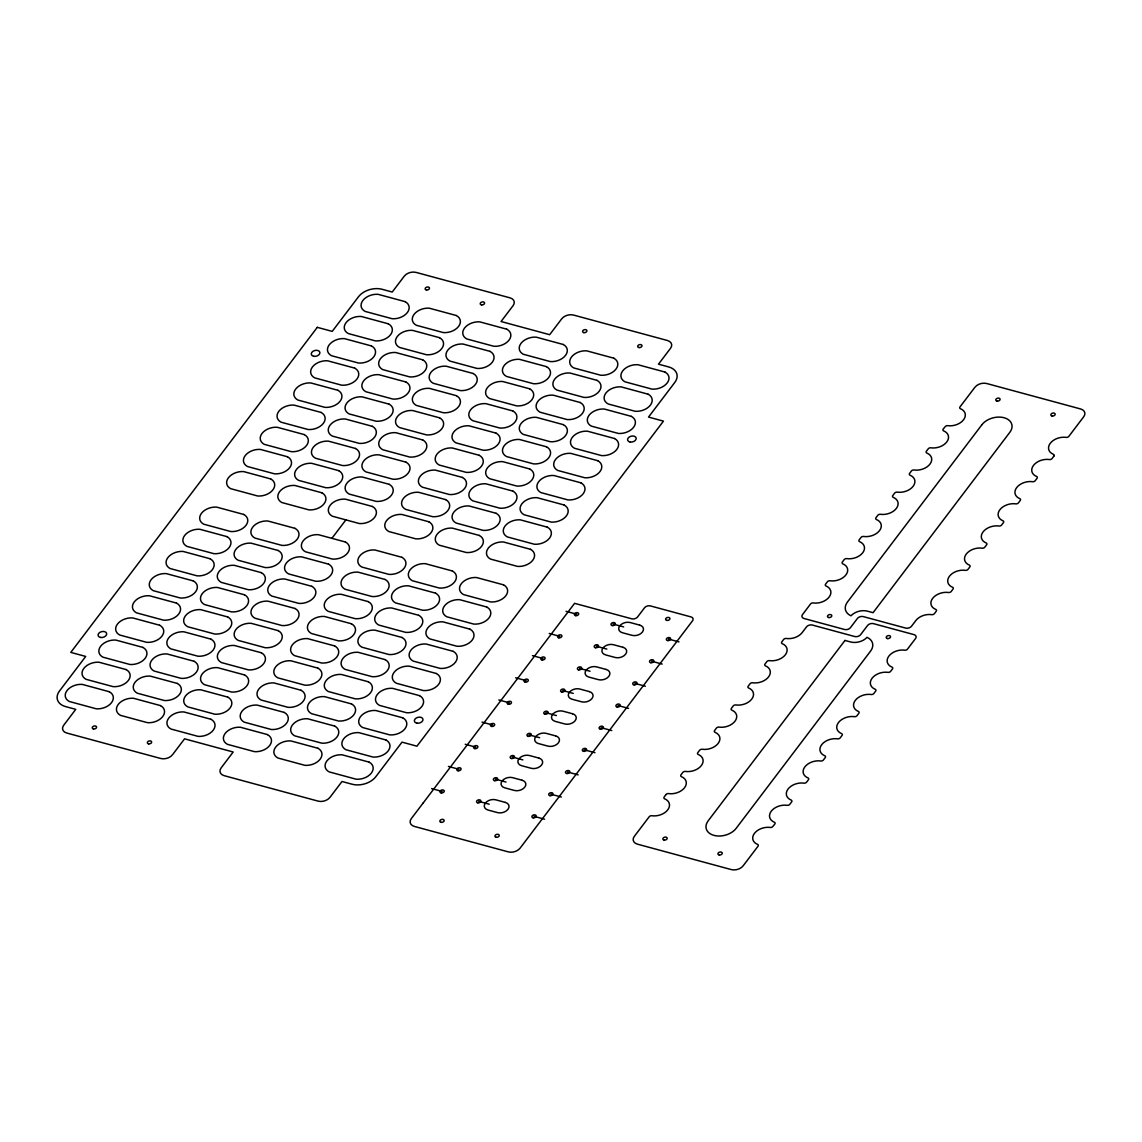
<?xml version="1.0" encoding="UTF-8"?>
<svg xmlns="http://www.w3.org/2000/svg" width="1142" height="1142" viewBox="0 0 1142 1142"><rect width="100%" height="100%" fill="white"/><g stroke="black" fill="none" stroke-linecap="round" stroke-linejoin="round"><path stroke-width="1.5" d="M331.894 538.339L345.883 519.895M566.061 611.313L576.553 614.153M613.154 624.074L623.66 626.915M668.484 639.063L678.99 641.904M549.245 633.467L559.751 636.322M596.352 646.229L606.845 649.084M651.682 661.232L662.174 664.073M532.443 655.636L542.935 658.477M579.551 668.398L590.043 671.239M634.881 683.387L645.373 686.228M515.642 677.791L526.134 680.632M562.749 690.553L573.241 693.394M618.079 705.542L628.571 708.383M498.84 699.946L509.332 702.801M545.933 712.708L556.44 715.563M601.263 727.711L611.769 730.552M482.024 722.115L492.53 724.956M529.131 734.877L539.624 737.718M584.461 749.866L594.968 752.706M465.222 744.27L475.714 747.111M512.33 757.032L522.822 759.873M567.66 772.021L578.152 774.861M448.421 766.425L458.913 769.265M495.528 779.187L506.02 782.042M550.858 794.19L561.35 797.03M431.619 788.594L442.111 791.435M478.712 801.356L489.219 804.196M534.042 816.344L544.548 819.185M665.929 794.618L664.187 796.988A2.198 1.47 -14.2 0 0 664.701 798.843A13.033 8.736 -14.2 0 1 667.756 809.849A13.033 8.736 -14.2 0 1 651.882 815.745A2.198 1.47 -14.2 0 0 649.256 816.687L634.324 836.372A8.793 5.896 -14.2 0 0 637.407 844.152L731.294 869.59A8.793 5.896 -14.2 0 0 743.128 865.85L758.017 846.222A2.198 1.47 -14.2 0 0 757.503 844.366A13.033 8.736 -14.2 0 1 754.419 833.403A13.033 8.736 -14.2 0 1 770.208 827.45A2.198 1.47 -14.2 0 0 772.863 826.451L774.818 824.067A2.198 1.47 -14.2 0 0 774.305 822.211A13.033 8.736 -14.2 0 1 771.264 811.191A13.033 8.736 -14.2 0 1 787.123 805.31A2.198 1.47 -14.2 0 0 789.807 804.311L791.62 801.912A2.213 1.485 -14.2 0 0 791.163 800.071A13.033 8.736 -14.2 0 1 788.051 789.051A13.033 8.736 -14.2 0 1 803.939 783.141A2.198 1.47 -14.2 0 0 806.609 782.156L808.436 779.743A2.198 1.47 -14.2 0 0 807.908 777.888A13.033 8.736 -14.2 0 1 804.867 766.867A13.033 8.736 -14.2 0 1 820.741 760.986A2.198 1.47 -14.2 0 0 823.411 759.987L825.238 757.589A2.198 1.47 -14.2 0 0 824.724 755.733A13.033 8.736 -14.2 0 1 821.669 744.712A13.033 8.736 -14.2 0 1 837.543 738.831A2.198 1.47 -14.2 0 0 840.226 737.832L842.039 735.434A2.198 1.47 -14.2 0 0 841.526 733.578A13.033 8.736 -14.2 0 1 838.485 722.558A13.033 8.736 -14.2 0 1 854.344 716.662A2.198 1.47 -14.2 0 0 857.028 715.677L858.841 713.265A2.198 1.47 -14.2 0 0 858.327 711.409A13.033 8.736 -14.2 0 1 855.287 700.389A13.033 8.736 -14.2 0 1 871.175 694.507A2.198 1.47 -14.2 0 0 873.858 693.508L875.657 691.11A2.198 1.47 -14.2 0 0 875.143 689.254A13.033 8.736 -14.2 0 1 872.088 678.234A13.033 8.736 -14.2 0 1 887.962 672.352A2.198 1.47 -14.2 0 0 890.632 671.353L892.459 668.955A2.198 1.47 -14.2 0 0 891.945 667.099A13.033 8.736 -14.2 0 1 888.89 656.079A13.033 8.736 -14.2 0 1 904.764 650.183A2.198 1.47 -14.2 0 0 907.447 649.198L915.541 638.521A4.397 2.955 -14.2 0 0 914 634.624L873.473 623.646A4.397 2.955 -14.2 0 0 867.549 625.516L860.625 634.652A4.397 2.955 -14.2 0 1 854.716 636.522L812.362 625.045A4.397 2.955 -14.2 0 0 806.48 626.929L802.184 632.582A13.033 8.736 -14.2 0 1 786.324 638.478A2.198 1.47 -14.2 0 0 783.64 639.463L781.827 641.875A2.198 1.47 -14.2 0 0 782.341 643.731A13.033 8.736 -14.2 0 1 785.382 654.737A13.033 8.736 -14.2 0 1 769.508 660.633A2.198 1.47 -14.2 0 0 766.839 661.632L765.012 664.03A2.198 1.47 -14.2 0 0 765.525 665.886A13.019 8.736 -14.2 0 1 768.609 676.849A13.019 8.736 -14.2 0 1 752.849 682.802A2.184 1.47 -14.2 0 0 750.037 683.773L748.21 686.185A2.198 1.47 -14.2 0 0 748.724 688.041A13.033 8.736 -14.2 0 1 751.779 699.061A13.033 8.736 -14.2 0 1 735.905 704.957A2.198 1.47 -14.2 0 0 733.221 705.942L731.422 708.326A2.213 1.485 -14.2 0 0 731.808 710.153A13.033 8.736 -14.2 0 1 735.02 721.173A13.033 8.736 -14.2 0 1 719.103 727.111A2.198 1.47 -14.2 0 0 716.419 728.111L714.606 730.509A2.198 1.47 -14.2 0 0 715.12 732.365A13.033 8.736 -14.2 0 1 718.161 743.385A13.033 8.736 -14.2 0 1 702.287 749.266A2.198 1.47 -14.2 0 0 699.618 750.265L697.791 752.664A2.198 1.47 -14.2 0 0 698.304 754.519A13.033 8.736 -14.2 0 1 701.359 765.54A13.033 8.736 -14.2 0 1 685.486 771.435A2.198 1.47 -14.2 0 0 682.816 772.42L680.989 774.833A2.198 1.47 -14.2 0 0 681.503 776.688A13.033 8.736 -14.2 0 1 684.543 787.723A13.033 8.736 -14.2 0 1 668.641 793.59A2.198 1.47 -14.2 0 0 665.929 794.618M1053.852 456.143L1052.11 458.513A2.198 1.47 -14.2 0 1 1049.398 459.541A13.033 8.736 -14.2 0 0 1033.496 465.408A13.033 8.736 -14.2 0 0 1036.522 476.442A2.198 1.47 -14.2 0 1 1037.036 478.298L1035.223 480.696A2.198 1.47 -14.2 0 1 1032.539 481.696A13.033 8.736 -14.2 0 0 1016.68 487.591A13.033 8.736 -14.2 0 0 1019.72 498.597A2.198 1.47 -14.2 0 1 1020.234 500.467L1018.421 502.865A2.198 1.47 -14.2 0 1 1015.738 503.85A13.033 8.736 -14.2 0 0 999.864 509.746A13.033 8.736 -14.2 0 0 1002.919 520.766A2.198 1.47 -14.2 0 1 1003.433 522.622L1001.605 525.02A2.198 1.47 -14.2 0 1 998.936 526.019A13.033 8.736 -14.2 0 0 983.019 531.958A13.033 8.736 -14.2 0 0 986.217 542.978A2.213 1.485 -14.2 0 1 986.617 544.791L984.804 547.175A2.198 1.47 -14.2 0 1 982.134 548.174A13.033 8.736 -14.2 0 0 966.26 554.07A13.033 8.736 -14.2 0 0 969.301 565.076A2.198 1.47 -14.2 0 1 969.815 566.946L967.988 569.358A2.184 1.47 -14.2 0 1 965.176 570.329A13.019 8.736 -14.2 0 0 949.416 576.282A13.019 8.736 -14.2 0 0 952.499 587.245A2.198 1.47 -14.2 0 1 953.013 589.101L951.2 591.499A2.198 1.47 -14.2 0 1 948.517 592.498A13.033 8.736 -14.2 0 0 932.643 598.379A13.033 8.736 -14.2 0 0 935.698 609.4A2.198 1.47 -14.2 0 1 936.212 611.255L934.384 613.654A2.198 1.47 -14.2 0 1 931.715 614.653A13.033 8.736 -14.2 0 0 915.841 620.549L911.544 626.201A4.397 2.955 -14.2 0 1 905.677 628.086L863.323 616.609A4.397 2.955 -14.2 0 0 857.399 618.479L850.476 627.615A4.397 2.955 -14.2 0 1 844.552 629.485L804.039 618.507A4.397 2.955 -14.2 0 1 802.498 614.61L810.592 603.932A2.198 1.47 -14.2 0 1 813.261 602.947A13.033 8.736 -14.2 0 0 829.135 597.052A13.033 8.736 -14.2 0 0 826.094 586.032A2.198 1.47 -14.2 0 1 825.58 584.176L827.393 581.778A2.198 1.47 -14.2 0 1 830.077 580.778A13.033 8.736 -14.2 0 0 845.937 574.897A13.033 8.736 -14.2 0 0 842.896 563.877A2.198 1.47 -14.2 0 1 842.382 562.021L844.181 559.609A2.198 1.47 -14.2 0 1 846.864 558.624A13.033 8.736 -14.2 0 0 862.738 552.742A13.033 8.736 -14.2 0 0 859.698 541.722A2.198 1.47 -14.2 0 1 859.184 539.852L861.011 537.454A2.198 1.47 -14.2 0 1 863.68 536.469A13.033 8.736 -14.2 0 0 879.554 530.573A13.033 8.736 -14.2 0 0 876.499 519.553A2.198 1.47 -14.2 0 1 875.985 517.697L877.813 515.299A2.198 1.47 -14.2 0 1 880.482 514.3A13.033 8.736 -14.2 0 0 896.356 508.418A13.033 8.736 -14.2 0 0 893.315 497.398A2.198 1.47 -14.2 0 1 892.801 495.542L894.614 493.144A2.198 1.47 -14.2 0 1 897.298 492.145A13.033 8.736 -14.2 0 0 913.157 486.264A13.033 8.736 -14.2 0 0 910.117 475.243A2.198 1.47 -14.2 0 1 909.603 473.373L911.416 470.975A2.198 1.47 -14.2 0 1 914.1 469.99A13.033 8.736 -14.2 0 0 929.988 464.066A13.033 8.736 -14.2 0 0 926.876 453.06A2.213 1.485 -14.2 0 1 926.405 451.218L928.232 448.82A2.198 1.47 -14.2 0 1 930.901 447.821A13.033 8.736 -14.2 0 0 946.775 441.94A13.033 8.736 -14.2 0 0 943.72 430.919A2.198 1.47 -14.2 0 1 943.206 429.064L945.176 426.68A2.198 1.47 -14.2 0 1 947.831 425.68A13.033 8.736 -14.2 0 0 963.605 419.728A13.033 8.736 -14.2 0 0 960.536 408.765A2.198 1.47 -14.2 0 1 960.008 406.895L974.897 387.281A8.793 5.896 -14.2 0 1 986.731 383.526L1080.618 408.964A8.793 5.896 -14.2 0 1 1083.715 416.759L1068.769 436.444A2.198 1.47 -14.2 0 1 1066.143 437.372A13.033 8.736 -14.2 0 0 1050.283 443.267A13.033 8.736 -14.2 0 0 1053.338 454.288A2.198 1.47 -14.2 0 1 1053.852 456.143M317.305 327.34L70.79 652.396L85.707 656.436L59.47 691.038A17.587 11.791 -14.2 0 0 65.651 706.612L75.757 709.353L63.709 725.241A8.793 5.896 -14.2 0 0 66.793 733.036L160.694 758.474A8.793 5.896 -14.2 0 0 172.528 754.719L184.576 738.831L233.182 752.007L221.134 767.895A8.793 5.896 -14.2 0 0 224.232 775.689L318.118 801.127A8.793 5.896 -14.2 0 0 329.952 797.373L342 781.499L352.107 784.226A17.587 11.791 -14.2 0 0 375.775 776.746L402.013 742.143L416.944 746.183L663.459 421.127L648.528 417.087L674.765 382.484A17.587 11.791 -14.2 0 0 668.584 366.91L658.491 364.17L670.54 348.281A8.793 5.896 -14.2 0 0 667.442 340.502L573.555 315.064A8.793 5.896 -14.2 0 0 561.721 318.804L549.673 334.692L501.053 321.516L513.101 305.628A8.793 5.896 -14.2 0 0 510.017 297.848L416.116 272.41A8.793 5.896 -14.2 0 0 404.282 276.15L392.234 292.038L382.142 289.297A17.587 11.791 -14.2 0 0 358.46 296.792L332.222 331.38L317.305 327.34M423.339 802.769L411.291 818.643A8.793 5.896 -14.2 0 0 414.389 826.437L508.276 851.875A8.793 5.896 -14.2 0 0 520.11 848.135L692.523 620.805A4.397 2.955 -14.2 0 0 690.967 616.908L650.455 605.931A4.397 2.955 -14.2 0 0 644.531 607.801L637.607 616.923A4.397 2.955 -14.2 0 1 631.697 618.793L574.597 603.333L423.339 802.769M981.906 424.738L847.464 602.02A16.459 11.035 -14.2 0 0 851.004 615.795A12.705 8.522 -14.2 0 1 867.449 611.17L873.059 612.683L1009.842 432.304A16.459 11.035 -14.2 0 0 1004.061 417.729A16.459 11.035 -14.2 0 0 981.906 424.738M844.98 640.448L708.183 820.812A16.459 11.035 -14.2 0 0 713.964 835.387A16.459 11.035 -14.2 0 0 736.119 828.393L870.561 651.111A16.459 11.035 -14.2 0 0 867.035 637.336A12.705 8.522 -14.2 0 1 850.59 641.961L844.98 640.448M405.096 301.631L378.088 294.322A13.39 8.979 -14.2 0 0 362.856 300.489A13.39 8.979 -14.2 0 0 365.126 311.409L392.134 318.718A13.39 8.979 -14.2 0 0 407.366 312.551A13.39 8.979 -14.2 0 0 405.096 301.631M456.3 315.506L429.292 308.197A13.39 8.979 -14.2 0 0 414.061 314.364A13.39 8.979 -14.2 0 0 416.345 325.27L443.353 332.593A13.39 8.979 -14.2 0 0 458.584 326.426A13.39 8.979 -14.2 0 0 456.3 315.506M506.791 329.196L479.783 321.873A13.39 8.979 -14.2 0 0 464.551 328.04A13.39 8.979 -14.2 0 0 466.821 338.96L493.829 346.269A13.39 8.979 -14.2 0 0 509.061 340.102A13.39 8.979 -14.2 0 0 506.791 329.196M563.249 344.484L536.24 337.161A13.39 8.979 -14.2 0 0 521.009 343.342A13.39 8.979 -14.2 0 0 523.279 354.248L550.287 361.571A13.39 8.979 -14.2 0 0 565.518 355.405A13.39 8.979 -14.2 0 0 563.249 344.484M613.739 358.16L586.731 350.851A13.39 8.979 -14.2 0 0 571.5 357.018A13.39 8.979 -14.2 0 0 573.769 367.938L600.778 375.247A13.39 8.979 -14.2 0 0 616.009 369.08A13.39 8.979 -14.2 0 0 613.739 358.16M664.944 372.035L637.935 364.726A13.39 8.979 -14.2 0 0 622.704 370.893A13.39 8.979 -14.2 0 0 624.974 381.813L651.982 389.122A13.39 8.979 -14.2 0 0 667.213 382.955A13.39 8.979 -14.2 0 0 664.944 372.035M388.294 323.8L361.286 316.477A13.39 8.979 -14.2 0 0 346.055 322.644A13.39 8.979 -14.2 0 0 348.324 333.564L375.333 340.873A13.39 8.979 -14.2 0 0 390.564 334.706A13.39 8.979 -14.2 0 0 388.294 323.8M439.499 337.675L412.49 330.352A13.39 8.979 -14.2 0 0 397.259 336.519A13.39 8.979 -14.2 0 0 399.529 347.439L426.537 354.748A13.39 8.979 -14.2 0 0 441.768 348.581A13.39 8.979 -14.2 0 0 439.499 337.675M489.989 351.351L462.981 344.027A13.39 8.979 -14.2 0 0 447.75 350.209A13.39 8.979 -14.2 0 0 450.019 361.115L477.028 368.438A13.39 8.979 -14.2 0 0 492.259 362.257A13.39 8.979 -14.2 0 0 489.989 351.351M546.447 366.639L519.439 359.33A13.39 8.979 -14.2 0 0 504.207 365.497A13.39 8.979 -14.2 0 0 506.477 376.417L533.485 383.726A13.39 8.979 -14.2 0 0 548.717 377.559A13.39 8.979 -14.2 0 0 546.447 366.639M596.923 380.329L569.915 373.006A13.39 8.979 -14.2 0 0 554.684 379.173A13.39 8.979 -14.2 0 0 556.968 390.093L583.976 397.416A13.39 8.979 -14.2 0 0 599.207 391.235A13.39 8.979 -14.2 0 0 596.923 380.329M648.142 394.204L621.134 386.881A13.39 8.979 -14.2 0 0 605.902 393.048A13.39 8.979 -14.2 0 0 608.172 403.968L635.18 411.291A13.39 8.979 -14.2 0 0 650.412 405.11A13.39 8.979 -14.2 0 0 648.142 394.204M371.478 345.955L344.47 338.632A13.39 8.979 -14.2 0 0 329.239 344.813A13.39 8.979 -14.2 0 0 331.523 355.719L358.531 363.042A13.39 8.979 -14.2 0 0 373.762 356.875A13.39 8.979 -14.2 0 0 371.478 345.955M422.697 359.83L395.689 352.507A13.39 8.979 -14.2 0 0 380.457 358.688A13.39 8.979 -14.2 0 0 382.727 369.594L409.735 376.917A13.39 8.979 -14.2 0 0 424.967 370.75A13.39 8.979 -14.2 0 0 422.697 359.83M473.173 373.505L446.165 366.197A13.39 8.979 -14.2 0 0 430.934 372.363A13.39 8.979 -14.2 0 0 433.218 383.269L460.226 390.593A13.39 8.979 -14.2 0 0 475.457 384.426A13.39 8.979 -14.2 0 0 473.173 373.505M529.631 388.808L502.623 381.485A13.39 8.979 -14.2 0 0 487.391 387.652A13.39 8.979 -14.2 0 0 489.675 398.572L516.684 405.895A13.39 8.979 -14.2 0 0 531.915 399.714A13.39 8.979 -14.2 0 0 529.631 388.808M580.122 402.484L553.113 395.161A13.39 8.979 -14.2 0 0 537.882 401.342A13.39 8.979 -14.2 0 0 540.152 412.248L567.174 419.571A13.39 8.979 -14.2 0 0 582.406 413.404A13.39 8.979 -14.2 0 0 580.122 402.484M631.326 416.359L604.318 409.036A13.39 8.979 -14.2 0 0 589.086 415.217A13.39 8.979 -14.2 0 0 591.37 426.123L618.379 433.446A13.39 8.979 -14.2 0 0 633.61 427.279A13.39 8.979 -14.2 0 0 631.326 416.359M354.677 368.109L327.668 360.801A13.39 8.979 -14.2 0 0 312.437 366.967A13.39 8.979 -14.2 0 0 314.721 377.874L341.729 385.197A13.39 8.979 -14.2 0 0 356.961 379.03A13.39 8.979 -14.2 0 0 354.677 368.109M405.895 381.985L378.873 374.676A13.39 8.979 -14.2 0 0 363.641 380.843A13.39 8.979 -14.2 0 0 365.925 391.749L392.934 399.072A13.39 8.979 -14.2 0 0 408.165 392.905A13.39 8.979 -14.2 0 0 405.895 381.985M456.372 395.674L429.363 388.351A13.39 8.979 -14.2 0 0 414.132 394.518A13.39 8.979 -14.2 0 0 416.416 405.439L443.424 412.747A13.39 8.979 -14.2 0 0 458.656 406.581A13.39 8.979 -14.2 0 0 456.372 395.674M512.829 410.963L485.821 403.64A13.39 8.979 -14.2 0 0 470.59 409.821A13.39 8.979 -14.2 0 0 472.859 420.727L499.882 428.05A13.39 8.979 -14.2 0 0 515.113 421.883A13.39 8.979 -14.2 0 0 512.829 410.963M563.32 424.638L536.312 417.33A13.39 8.979 -14.2 0 0 521.08 423.496A13.39 8.979 -14.2 0 0 523.35 434.417L550.358 441.726A13.39 8.979 -14.2 0 0 565.59 435.559A13.39 8.979 -14.2 0 0 563.32 424.638M614.524 438.514L587.516 431.205A13.39 8.979 -14.2 0 0 572.285 437.372A13.39 8.979 -14.2 0 0 574.569 448.292L601.577 455.601A13.39 8.979 -14.2 0 0 616.808 449.434A13.39 8.979 -14.2 0 0 614.524 438.514M337.875 390.278L310.867 382.955A13.39 8.979 -14.2 0 0 295.635 389.122A13.39 8.979 -14.2 0 0 297.905 400.043L324.913 407.351A13.39 8.979 -14.2 0 0 340.145 401.185A13.39 8.979 -14.2 0 0 337.875 390.278M389.079 404.154L362.071 396.831A13.39 8.979 -14.2 0 0 346.84 402.998A13.39 8.979 -14.2 0 0 349.124 413.918L376.132 421.227A13.39 8.979 -14.2 0 0 391.363 415.06A13.39 8.979 -14.2 0 0 389.079 404.154M439.57 417.829L412.562 410.506A13.39 8.979 -14.2 0 0 397.33 416.673A13.39 8.979 -14.2 0 0 399.6 427.593L426.608 434.916A13.39 8.979 -14.2 0 0 441.84 428.735A13.39 8.979 -14.2 0 0 439.57 417.829M496.028 433.118L469.019 425.809A13.39 8.979 -14.2 0 0 453.788 431.976A13.39 8.979 -14.2 0 0 456.058 442.896L483.066 450.205A13.39 8.979 -14.2 0 0 498.297 444.038A13.39 8.979 -14.2 0 0 496.028 433.118M546.518 446.808L519.51 439.484A13.39 8.979 -14.2 0 0 504.279 445.651A13.39 8.979 -14.2 0 0 506.548 456.572L533.557 463.895A13.39 8.979 -14.2 0 0 548.788 457.714A13.39 8.979 -14.2 0 0 546.518 446.808M597.723 460.683L570.715 453.36A13.39 8.979 -14.2 0 0 555.483 459.527A13.39 8.979 -14.2 0 0 557.753 470.447L584.761 477.756A13.39 8.979 -14.2 0 0 599.993 471.589A13.39 8.979 -14.2 0 0 597.723 460.683M321.073 412.433L294.065 405.11A13.39 8.979 -14.2 0 0 278.834 411.291A13.39 8.979 -14.2 0 0 281.103 422.197L308.112 429.52A13.39 8.979 -14.2 0 0 323.343 423.354A13.39 8.979 -14.2 0 0 321.073 412.433M372.278 426.309L345.269 418.986A13.39 8.979 -14.2 0 0 330.038 425.167A13.39 8.979 -14.2 0 0 332.308 436.073L359.316 443.396A13.39 8.979 -14.2 0 0 374.547 437.215A13.39 8.979 -14.2 0 0 372.278 426.309M422.768 439.984L395.76 432.675A13.39 8.979 -14.2 0 0 380.529 438.842A13.39 8.979 -14.2 0 0 382.798 449.748L409.807 457.071A13.39 8.979 -14.2 0 0 425.038 450.904A13.39 8.979 -14.2 0 0 422.768 439.984M479.226 455.287L452.218 447.964A13.39 8.979 -14.2 0 0 436.986 454.131A13.39 8.979 -14.2 0 0 439.256 465.051L466.264 472.374A13.39 8.979 -14.2 0 0 481.496 466.193A13.39 8.979 -14.2 0 0 479.226 455.287M529.702 468.962L502.694 461.639A13.39 8.979 -14.2 0 0 487.463 467.82A13.39 8.979 -14.2 0 0 489.747 478.726L516.755 486.049A13.39 8.979 -14.2 0 0 531.986 479.883A13.39 8.979 -14.2 0 0 529.702 468.962M580.921 482.838L553.913 475.515A13.39 8.979 -14.2 0 0 538.681 481.696A13.39 8.979 -14.2 0 0 540.951 492.602L567.959 499.925A13.39 8.979 -14.2 0 0 583.191 493.758A13.39 8.979 -14.2 0 0 580.921 482.838M304.272 434.588L277.249 427.279A13.39 8.979 -14.2 0 0 262.018 433.446A13.39 8.979 -14.2 0 0 264.302 444.352L291.31 451.675A13.39 8.979 -14.2 0 0 306.541 445.508A13.39 8.979 -14.2 0 0 304.272 434.588M355.476 448.463L328.468 441.155A13.39 8.979 -14.2 0 0 313.236 447.321A13.39 8.979 -14.2 0 0 315.506 458.228L342.514 465.551A13.39 8.979 -14.2 0 0 357.746 459.384A13.39 8.979 -14.2 0 0 355.476 448.463M405.967 462.153L378.944 454.83A13.39 8.979 -14.2 0 0 363.713 460.997A13.39 8.979 -14.2 0 0 365.997 471.917L393.005 479.226A13.39 8.979 -14.2 0 0 408.236 473.059A13.39 8.979 -14.2 0 0 405.967 462.153M462.41 477.442L435.402 470.119A13.39 8.979 -14.2 0 0 420.17 476.3A13.39 8.979 -14.2 0 0 422.454 487.206L449.463 494.529A13.39 8.979 -14.2 0 0 464.694 488.362A13.39 8.979 -14.2 0 0 462.41 477.442M512.901 491.117L485.892 483.808A13.39 8.979 -14.2 0 0 470.661 489.975A13.39 8.979 -14.2 0 0 472.931 500.895L499.953 508.204A13.39 8.979 -14.2 0 0 515.185 502.037A13.39 8.979 -14.2 0 0 512.901 491.117M564.105 504.992L537.097 497.684A13.39 8.979 -14.2 0 0 521.865 503.85A13.39 8.979 -14.2 0 0 524.149 514.771L551.158 522.08A13.39 8.979 -14.2 0 0 566.389 515.913A13.39 8.979 -14.2 0 0 564.105 504.992M287.456 456.757L260.447 449.434A13.39 8.979 -14.2 0 0 245.216 455.601A13.39 8.979 -14.2 0 0 247.5 466.521L274.508 473.83A13.39 8.979 -14.2 0 0 289.74 467.663A13.39 8.979 -14.2 0 0 287.456 456.757M338.674 470.632L311.666 463.309A13.39 8.979 -14.2 0 0 296.42 469.476A13.39 8.979 -14.2 0 0 298.704 480.397L325.713 487.705A13.39 8.979 -14.2 0 0 340.944 481.539A13.39 8.979 -14.2 0 0 338.674 470.632M389.151 484.308L362.142 476.985A13.39 8.979 -14.2 0 0 346.911 483.152A13.39 8.979 -14.2 0 0 349.195 494.072L376.203 501.395A13.39 8.979 -14.2 0 0 391.435 495.214A13.39 8.979 -14.2 0 0 389.151 484.308M445.608 499.596L418.6 492.288A13.39 8.979 -14.2 0 0 403.369 498.454A13.39 8.979 -14.2 0 0 405.653 509.375L432.661 516.684A13.39 8.979 -14.2 0 0 447.892 510.517A13.39 8.979 -14.2 0 0 445.608 499.596M496.099 513.286L469.091 505.963A13.39 8.979 -14.2 0 0 453.859 512.13A13.39 8.979 -14.2 0 0 456.129 523.05L483.137 530.373A13.39 8.979 -14.2 0 0 498.369 524.192A13.39 8.979 -14.2 0 0 496.099 513.286M547.303 527.161L520.295 519.838A13.39 8.979 -14.2 0 0 505.064 526.005A13.39 8.979 -14.2 0 0 507.348 536.926L534.356 544.234A13.39 8.979 -14.2 0 0 549.587 538.068A13.39 8.979 -14.2 0 0 547.303 527.161M270.654 478.912L243.646 471.589A13.39 8.979 -14.2 0 0 228.414 477.77A13.39 8.979 -14.2 0 0 230.684 488.676L257.692 495.999A13.39 8.979 -14.2 0 0 272.924 489.818A13.39 8.979 -14.2 0 0 270.654 478.912M321.858 492.787L294.85 485.464A13.39 8.979 -14.2 0 0 279.619 491.645A13.39 8.979 -14.2 0 0 281.903 502.551L308.911 509.874A13.39 8.979 -14.2 0 0 324.142 503.693A13.39 8.979 -14.2 0 0 321.858 492.787M372.349 506.463L345.341 499.154A13.39 8.979 -14.2 0 0 330.109 505.321A13.39 8.979 -14.2 0 0 332.379 516.227L359.387 523.55A13.39 8.979 -14.2 0 0 374.619 517.383A13.39 8.979 -14.2 0 0 372.349 506.463M428.807 521.766L401.798 514.442A13.39 8.979 -14.2 0 0 386.567 520.609A13.39 8.979 -14.2 0 0 388.837 531.53L415.845 538.853A13.39 8.979 -14.2 0 0 431.076 532.672A13.39 8.979 -14.2 0 0 428.807 521.766M479.297 535.441L452.289 528.118A13.39 8.979 -14.2 0 0 437.058 534.299A13.39 8.979 -14.2 0 0 439.327 545.205L466.336 552.528A13.39 8.979 -14.2 0 0 481.567 546.361A13.39 8.979 -14.2 0 0 479.297 535.441M530.502 549.316L503.494 541.993A13.39 8.979 -14.2 0 0 488.262 548.174A13.39 8.979 -14.2 0 0 490.532 559.08L517.54 566.403A13.39 8.979 -14.2 0 0 532.772 560.237A13.39 8.979 -14.2 0 0 530.502 549.316M243.703 514.442L216.695 507.134A13.39 8.979 -14.2 0 0 201.463 513.3A13.39 8.979 -14.2 0 0 203.747 524.207L230.755 531.53A13.39 8.979 -14.2 0 0 245.987 525.363A13.39 8.979 -14.2 0 0 243.703 514.442M294.921 528.318L267.899 521.009A13.39 8.979 -14.2 0 0 252.667 527.176A13.39 8.979 -14.2 0 0 254.951 538.082L281.96 545.405A13.39 8.979 -14.2 0 0 297.191 539.238A13.39 8.979 -14.2 0 0 294.921 528.318M345.398 541.993L318.39 534.684A13.39 8.979 -14.2 0 0 303.158 540.851A13.39 8.979 -14.2 0 0 305.442 551.772L332.45 559.08A13.39 8.979 -14.2 0 0 347.682 552.914A13.39 8.979 -14.2 0 0 345.398 541.993M401.856 557.296L374.847 549.973A13.39 8.979 -14.2 0 0 359.616 556.154A13.39 8.979 -14.2 0 0 361.886 567.06L388.908 574.383A13.39 8.979 -14.2 0 0 404.14 568.216A13.39 8.979 -14.2 0 0 401.856 557.296M452.346 570.971L425.338 563.663A13.39 8.979 -14.2 0 0 410.106 569.829A13.39 8.979 -14.2 0 0 412.376 580.736L439.385 588.059A13.39 8.979 -14.2 0 0 454.616 581.892A13.39 8.979 -14.2 0 0 452.346 570.971M503.551 584.847L476.542 577.538A13.39 8.979 -14.2 0 0 461.311 583.705A13.39 8.979 -14.2 0 0 463.595 594.611L490.603 601.934A13.39 8.979 -14.2 0 0 505.835 595.767A13.39 8.979 -14.2 0 0 503.551 584.847M639.72 625.117L630.213 622.547A7.78 5.225 -14.2 0 0 619.749 625.859A7.78 5.225 -14.2 0 0 622.476 632.754L631.969 635.323A7.78 5.225 -14.2 0 0 642.446 632.011A7.78 5.225 -14.2 0 0 639.72 625.117M226.901 536.612L199.893 529.288A13.39 8.979 -14.2 0 0 184.661 535.455A13.39 8.979 -14.2 0 0 186.931 546.376L213.939 553.684A13.39 8.979 -14.2 0 0 229.171 547.518A13.39 8.979 -14.2 0 0 226.901 536.612M278.106 550.473L251.097 543.164A13.39 8.979 -14.2 0 0 235.866 549.331A13.39 8.979 -14.2 0 0 238.15 560.251L265.158 567.56A13.39 8.979 -14.2 0 0 280.39 561.393A13.39 8.979 -14.2 0 0 278.106 550.473M328.596 564.162L301.588 556.839A13.39 8.979 -14.2 0 0 286.356 563.006A13.39 8.979 -14.2 0 0 288.626 573.926L315.635 581.249A13.39 8.979 -14.2 0 0 330.866 575.068A13.39 8.979 -14.2 0 0 328.596 564.162M385.054 579.451L358.046 572.142A13.39 8.979 -14.2 0 0 342.814 578.309A13.39 8.979 -14.2 0 0 345.084 589.229L372.092 596.538A13.39 8.979 -14.2 0 0 387.324 590.371A13.39 8.979 -14.2 0 0 385.054 579.451M435.545 593.141L408.536 585.817A13.39 8.979 -14.2 0 0 393.305 591.984A13.39 8.979 -14.2 0 0 395.575 602.905L422.583 610.213A13.39 8.979 -14.2 0 0 437.814 604.047A13.39 8.979 -14.2 0 0 435.545 593.141M486.749 607.016L459.741 599.693A13.39 8.979 -14.2 0 0 444.509 605.86A13.39 8.979 -14.2 0 0 446.779 616.78L473.787 624.089A13.39 8.979 -14.2 0 0 489.019 617.922A13.39 8.979 -14.2 0 0 486.749 607.016M622.904 647.271L613.411 644.702A7.78 5.225 -14.2 0 0 602.933 648.014A7.78 5.225 -14.2 0 0 605.674 654.908L615.167 657.478A7.78 5.225 -14.2 0 0 625.645 654.166A7.78 5.225 -14.2 0 0 622.904 647.271M210.099 558.766L183.091 551.443A13.39 8.979 -14.2 0 0 167.86 557.61A13.39 8.979 -14.2 0 0 170.129 568.53L197.138 575.853A13.39 8.979 -14.2 0 0 212.369 569.672A13.39 8.979 -14.2 0 0 210.099 558.766M261.304 572.642L234.296 565.319A13.39 8.979 -14.2 0 0 219.064 571.485A13.39 8.979 -14.2 0 0 221.334 582.406L248.342 589.729A13.39 8.979 -14.2 0 0 263.574 583.548A13.39 8.979 -14.2 0 0 261.304 572.642M311.795 586.317L284.786 578.994A13.39 8.979 -14.2 0 0 269.555 585.175A13.39 8.979 -14.2 0 0 271.825 596.081L298.833 603.404A13.39 8.979 -14.2 0 0 314.064 597.237A13.39 8.979 -14.2 0 0 311.795 586.317M368.252 601.62L341.244 594.297A13.39 8.979 -14.2 0 0 326.012 600.464A13.39 8.979 -14.2 0 0 328.282 611.384L355.29 618.693A13.39 8.979 -14.2 0 0 370.522 612.526A13.39 8.979 -14.2 0 0 368.252 601.62M418.729 615.295L391.72 607.972A13.39 8.979 -14.2 0 0 376.489 614.153A13.39 8.979 -14.2 0 0 378.773 625.059L405.781 632.383A13.39 8.979 -14.2 0 0 421.013 626.201A13.39 8.979 -14.2 0 0 418.729 615.295M469.947 629.171L442.939 621.848A13.39 8.979 -14.2 0 0 427.708 628.014A13.39 8.979 -14.2 0 0 429.977 638.935L456.986 646.258A13.39 8.979 -14.2 0 0 472.217 640.077A13.39 8.979 -14.2 0 0 469.947 629.171M606.102 669.44L596.609 666.871A7.78 5.225 -14.2 0 0 586.132 670.183A7.78 5.225 -14.2 0 0 588.872 677.078L598.365 679.647A7.78 5.225 -14.2 0 0 608.843 676.335A7.78 5.225 -14.2 0 0 606.102 669.44M193.298 580.921L166.275 573.612A13.39 8.979 -14.2 0 0 151.044 579.779A13.39 8.979 -14.2 0 0 153.328 590.685L180.336 598.008A13.39 8.979 -14.2 0 0 195.567 591.841A13.39 8.979 -14.2 0 0 193.298 580.921M244.502 594.796L217.494 587.473A13.39 8.979 -14.2 0 0 202.262 593.654A13.39 8.979 -14.2 0 0 204.532 604.561L231.54 611.884A13.39 8.979 -14.2 0 0 246.772 605.717A13.39 8.979 -14.2 0 0 244.502 594.796M294.993 608.472L267.97 601.163A13.39 8.979 -14.2 0 0 252.739 607.33A13.39 8.979 -14.2 0 0 255.023 618.25L282.031 625.559A13.39 8.979 -14.2 0 0 297.263 619.392A13.39 8.979 -14.2 0 0 294.993 608.472M351.436 623.775L324.428 616.452A13.39 8.979 -14.2 0 0 309.197 622.633A13.39 8.979 -14.2 0 0 311.481 633.539L338.489 640.862A13.39 8.979 -14.2 0 0 353.72 634.695A13.39 8.979 -14.2 0 0 351.436 623.775M401.927 637.45L374.919 630.141A13.39 8.979 -14.2 0 0 359.687 636.308A13.39 8.979 -14.2 0 0 361.971 647.214L388.979 654.537A13.39 8.979 -14.2 0 0 404.211 648.37A13.39 8.979 -14.2 0 0 401.927 637.45M453.131 651.325L426.123 644.017A13.39 8.979 -14.2 0 0 410.892 650.183A13.39 8.979 -14.2 0 0 413.176 661.09L440.184 668.413A13.39 8.979 -14.2 0 0 455.415 662.246A13.39 8.979 -14.2 0 0 453.131 651.325M589.301 691.595L579.808 689.026A7.78 5.225 -14.2 0 0 569.33 692.337A7.78 5.225 -14.2 0 0 572.056 699.232L581.563 701.802A7.78 5.225 -14.2 0 0 592.027 698.49A7.78 5.225 -14.2 0 0 589.301 691.595M176.482 603.076L149.474 595.767A13.39 8.979 -14.2 0 0 134.242 601.934A13.39 8.979 -14.2 0 0 136.526 612.854L163.534 620.163A13.39 8.979 -14.2 0 0 178.766 613.996A13.39 8.979 -14.2 0 0 176.482 603.076M227.701 616.951L200.692 609.642A13.39 8.979 -14.2 0 0 185.447 615.809A13.39 8.979 -14.2 0 0 187.731 626.73L214.739 634.038A13.39 8.979 -14.2 0 0 229.97 627.872A13.39 8.979 -14.2 0 0 227.701 616.951M278.177 630.641L251.169 623.318A13.39 8.979 -14.2 0 0 235.937 629.485A13.39 8.979 -14.2 0 0 238.221 640.405L265.23 647.728A13.39 8.979 -14.2 0 0 280.461 641.547A13.39 8.979 -14.2 0 0 278.177 630.641M334.635 645.929L307.626 638.621A13.39 8.979 -14.2 0 0 292.395 644.787A13.39 8.979 -14.2 0 0 294.679 655.694L321.687 663.017A13.39 8.979 -14.2 0 0 336.919 656.85A13.39 8.979 -14.2 0 0 334.635 645.929M385.125 659.619L358.117 652.296A13.39 8.979 -14.2 0 0 342.885 658.463A13.39 8.979 -14.2 0 0 345.155 669.383L372.164 676.692A13.39 8.979 -14.2 0 0 387.395 670.525A13.39 8.979 -14.2 0 0 385.125 659.619M436.33 673.495L409.321 666.171A13.39 8.979 -14.2 0 0 394.09 672.338A13.39 8.979 -14.2 0 0 396.374 683.259L423.382 690.567A13.39 8.979 -14.2 0 0 438.614 684.401A13.39 8.979 -14.2 0 0 436.33 673.495M572.499 713.75L562.992 711.18A7.78 5.225 -14.2 0 0 552.528 714.492A7.78 5.225 -14.2 0 0 555.255 721.387L564.748 723.957A7.78 5.225 -14.2 0 0 575.225 720.645A7.78 5.225 -14.2 0 0 572.499 713.75M159.68 625.245L132.672 617.922A13.39 8.979 -14.2 0 0 117.44 624.089A13.39 8.979 -14.2 0 0 119.71 635.009L146.718 642.332A13.39 8.979 -14.2 0 0 161.95 636.151A13.39 8.979 -14.2 0 0 159.68 625.245M210.885 639.12L183.876 631.797A13.39 8.979 -14.2 0 0 168.645 637.964A13.39 8.979 -14.2 0 0 170.929 648.884L197.937 656.207A13.39 8.979 -14.2 0 0 213.169 650.026A13.39 8.979 -14.2 0 0 210.885 639.12M261.375 652.796L234.367 645.473A13.39 8.979 -14.2 0 0 219.136 651.654A13.39 8.979 -14.2 0 0 221.405 662.56L248.414 669.883A13.39 8.979 -14.2 0 0 263.645 663.716A13.39 8.979 -14.2 0 0 261.375 652.796M317.833 668.099L290.825 660.775A13.39 8.979 -14.2 0 0 275.593 666.942A13.39 8.979 -14.2 0 0 277.863 677.863L304.871 685.171A13.39 8.979 -14.2 0 0 320.103 679.005A13.39 8.979 -14.2 0 0 317.833 668.099M368.324 681.774L341.315 674.451A13.39 8.979 -14.2 0 0 326.084 680.618A13.39 8.979 -14.2 0 0 328.354 691.538L355.362 698.861A13.39 8.979 -14.2 0 0 370.593 692.68A13.39 8.979 -14.2 0 0 368.324 681.774M419.528 695.649L392.52 688.326A13.39 8.979 -14.2 0 0 377.288 694.493A13.39 8.979 -14.2 0 0 379.558 705.413L406.566 712.736A13.39 8.979 -14.2 0 0 421.798 706.555A13.39 8.979 -14.2 0 0 419.528 695.649M555.683 735.919L546.19 733.35A7.78 5.225 -14.2 0 0 535.712 736.661A7.78 5.225 -14.2 0 0 538.453 743.556L547.946 746.126A7.78 5.225 -14.2 0 0 558.424 742.814A7.78 5.225 -14.2 0 0 555.683 735.919M142.878 647.4L115.87 640.077A13.39 8.979 -14.2 0 0 100.639 646.258A13.39 8.979 -14.2 0 0 102.908 657.164L129.917 664.487A13.39 8.979 -14.2 0 0 145.148 658.32A13.39 8.979 -14.2 0 0 142.878 647.4M194.083 661.275L167.075 653.952A13.39 8.979 -14.2 0 0 151.843 660.133A13.39 8.979 -14.2 0 0 154.113 671.039L181.121 678.362A13.39 8.979 -14.2 0 0 196.353 672.195A13.39 8.979 -14.2 0 0 194.083 661.275M244.574 674.951L217.565 667.642A13.39 8.979 -14.2 0 0 202.334 673.809A13.39 8.979 -14.2 0 0 204.604 684.729L231.612 692.038A13.39 8.979 -14.2 0 0 246.843 685.871A13.39 8.979 -14.2 0 0 244.574 674.951M301.031 690.253L274.023 682.93A13.39 8.979 -14.2 0 0 258.791 689.111A13.39 8.979 -14.2 0 0 261.061 700.017L288.07 707.341A13.39 8.979 -14.2 0 0 303.301 701.174A13.39 8.979 -14.2 0 0 301.031 690.253M351.508 703.929L324.499 696.62A13.39 8.979 -14.2 0 0 309.268 702.787A13.39 8.979 -14.2 0 0 311.552 713.693L338.56 721.016A13.39 8.979 -14.2 0 0 353.792 714.849A13.39 8.979 -14.2 0 0 351.508 703.929M402.726 717.804L375.718 710.495A13.39 8.979 -14.2 0 0 360.487 716.662A13.39 8.979 -14.2 0 0 362.756 727.568L389.765 734.891A13.39 8.979 -14.2 0 0 404.996 728.724A13.39 8.979 -14.2 0 0 402.726 717.804M538.881 758.074L529.388 755.504A7.78 5.225 -14.2 0 0 518.911 758.816A7.78 5.225 -14.2 0 0 521.651 765.711L531.144 768.281A7.78 5.225 -14.2 0 0 541.622 764.969A7.78 5.225 -14.2 0 0 538.881 758.074M126.077 669.555L99.069 662.246A13.39 8.979 -14.2 0 0 83.823 668.413A13.39 8.979 -14.2 0 0 86.107 679.333L113.115 686.642A13.39 8.979 -14.2 0 0 128.347 680.475A13.39 8.979 -14.2 0 0 126.077 669.555M177.281 683.43L150.273 676.121A13.39 8.979 -14.2 0 0 135.041 682.288A13.39 8.979 -14.2 0 0 137.311 693.208L164.32 700.517A13.39 8.979 -14.2 0 0 179.551 694.35A13.39 8.979 -14.2 0 0 177.281 683.43M227.772 697.12L200.764 689.797A13.39 8.979 -14.2 0 0 185.518 695.963A13.39 8.979 -14.2 0 0 187.802 706.884L214.81 714.207A13.39 8.979 -14.2 0 0 230.042 708.026A13.39 8.979 -14.2 0 0 227.772 697.12M284.215 712.408L257.207 705.099A13.39 8.979 -14.2 0 0 241.976 711.266A13.39 8.979 -14.2 0 0 244.26 722.172L271.268 729.495A13.39 8.979 -14.2 0 0 286.499 723.329A13.39 8.979 -14.2 0 0 284.215 712.408M334.706 726.098L307.698 718.775A13.39 8.979 -14.2 0 0 292.466 724.942A13.39 8.979 -14.2 0 0 294.75 735.862L321.759 743.171A13.39 8.979 -14.2 0 0 336.99 737.004A13.39 8.979 -14.2 0 0 334.706 726.098M385.91 739.959L358.902 732.65A13.39 8.979 -14.2 0 0 343.671 738.817A13.39 8.979 -14.2 0 0 345.955 749.737L372.963 757.046A13.39 8.979 -14.2 0 0 388.194 750.879A13.39 8.979 -14.2 0 0 385.91 739.959M522.08 780.229L512.587 777.659A7.78 5.225 -14.2 0 0 502.109 780.971A7.78 5.225 -14.2 0 0 504.835 787.866L514.343 790.435A7.78 5.225 -14.2 0 0 524.82 787.123A7.78 5.225 -14.2 0 0 522.08 780.229M109.261 691.724L82.253 684.401A13.39 8.979 -14.2 0 0 67.021 690.567A13.39 8.979 -14.2 0 0 69.305 701.488L96.313 708.811A13.39 8.979 -14.2 0 0 111.545 702.63A13.39 8.979 -14.2 0 0 109.261 691.724M160.48 705.599L133.471 698.276A13.39 8.979 -14.2 0 0 118.226 704.443A13.39 8.979 -14.2 0 0 120.51 715.363L147.518 722.686A13.39 8.979 -14.2 0 0 162.749 716.505A13.39 8.979 -14.2 0 0 160.48 705.599M210.956 719.274L183.948 711.951A13.39 8.979 -14.2 0 0 168.716 718.132A13.39 8.979 -14.2 0 0 171 729.039L198.009 736.362A13.39 8.979 -14.2 0 0 213.24 730.195A13.39 8.979 -14.2 0 0 210.956 719.274M267.414 734.577L240.405 727.254A13.39 8.979 -14.2 0 0 225.174 733.421A13.39 8.979 -14.2 0 0 227.458 744.341L254.466 751.65A13.39 8.979 -14.2 0 0 269.698 745.483A13.39 8.979 -14.2 0 0 267.414 734.577M317.904 748.253L290.896 740.93A13.39 8.979 -14.2 0 0 275.665 747.096A13.39 8.979 -14.2 0 0 277.934 758.017L304.943 765.34A13.39 8.979 -14.2 0 0 320.174 759.159A13.39 8.979 -14.2 0 0 317.904 748.253M369.109 762.128L342.1 754.805A13.39 8.979 -14.2 0 0 326.869 760.972A13.39 8.979 -14.2 0 0 329.153 771.892L356.161 779.215A13.39 8.979 -14.2 0 0 371.393 773.034A13.39 8.979 -14.2 0 0 369.109 762.128M505.278 802.398L495.771 799.814A7.78 5.225 -14.2 0 0 485.307 803.14A7.78 5.225 -14.2 0 0 488.034 810.035L497.527 812.604A7.78 5.225 -14.2 0 0 508.004 809.293A7.78 5.225 -14.2 0 0 505.278 802.398M664.159 840.084A2.198 1.47 -14.2 0 0 667.171 838.128A2.198 1.47 -14.2 0 0 663.745 837.557A2.198 1.47 -14.2 0 0 664.159 840.084M719.232 855.001A2.198 1.47 -14.2 0 0 722.244 853.045A2.198 1.47 -14.2 0 0 718.818 852.474A2.198 1.47 -14.2 0 0 719.232 855.001M887.52 638.564A2.198 1.47 -14.2 0 0 890.532 636.608A2.198 1.47 -14.2 0 0 887.106 636.037A2.198 1.47 -14.2 0 0 887.52 638.564M1052.139 416.031A2.198 1.47 -14.2 0 0 1055.151 414.075A2.198 1.47 -14.2 0 0 1051.725 413.504A2.198 1.47 -14.2 0 0 1052.139 416.031M997.066 401.113A2.198 1.47 -14.2 0 0 1000.078 399.158A2.198 1.47 -14.2 0 0 996.652 398.587A2.198 1.47 -14.2 0 0 997.066 401.113M828.778 617.551A2.198 1.47 -14.2 0 0 831.79 615.595A2.198 1.47 -14.2 0 0 828.364 615.024A2.198 1.47 -14.2 0 0 828.778 617.551M416.93 723.172A4.397 2.955 -14.2 0 0 422.968 719.274A4.397 2.955 -14.2 0 0 416.102 718.118A4.397 2.955 -14.2 0 0 416.93 723.172M630.156 442.025A4.397 2.955 -14.2 0 0 636.18 438.128A4.397 2.955 -14.2 0 0 629.313 436.972A4.397 2.955 -14.2 0 0 630.156 442.025M313.85 356.318A4.397 2.955 -14.2 0 0 319.874 352.421A4.397 2.955 -14.2 0 0 313.008 351.279A4.397 2.955 -14.2 0 0 313.85 356.318M100.639 637.464A4.397 2.955 -14.2 0 0 106.663 633.567A4.397 2.955 -14.2 0 0 99.797 632.425A4.397 2.955 -14.2 0 0 100.639 637.464M583.89 332.636A2.198 1.47 -14.2 0 0 586.902 330.68A2.198 1.47 -14.2 0 0 583.462 330.109A2.198 1.47 -14.2 0 0 583.89 332.636M638.963 347.553A2.198 1.47 -14.2 0 0 641.975 345.612A2.198 1.47 -14.2 0 0 638.549 345.041A2.198 1.47 -14.2 0 0 638.963 347.553M426.451 289.982A2.198 1.47 -14.2 0 0 429.463 288.027A2.198 1.47 -14.2 0 0 426.037 287.456A2.198 1.47 -14.2 0 0 426.451 289.982M481.539 304.9A2.198 1.47 -14.2 0 0 484.551 302.958A2.198 1.47 -14.2 0 0 481.11 302.373A2.198 1.47 -14.2 0 0 481.539 304.9M148.631 743.87A2.198 1.47 -14.2 0 0 151.643 741.929A2.198 1.47 -14.2 0 0 148.203 741.358A2.198 1.47 -14.2 0 0 148.631 743.87M93.544 728.953A2.198 1.47 -14.2 0 0 96.57 726.997A2.198 1.47 -14.2 0 0 93.13 726.426A2.198 1.47 -14.2 0 0 93.544 728.953M496.213 837.286A2.198 1.47 -14.2 0 0 499.225 835.33A2.198 1.47 -14.2 0 0 495.799 834.759A2.198 1.47 -14.2 0 0 496.213 837.286M441.14 822.354A2.198 1.47 -14.2 0 0 444.152 820.413A2.198 1.47 -14.2 0 0 440.712 819.842A2.198 1.47 -14.2 0 0 441.14 822.354M666.899 620.406A2.198 1.47 -14.2 0 0 669.911 618.45A2.198 1.47 -14.2 0 0 666.485 617.879A2.198 1.47 -14.2 0 0 666.899 620.406M533.186 817.829A2.198 1.47 -14.2 0 0 536.198 815.888A2.198 1.47 -14.2 0 0 532.757 815.317A2.198 1.47 -14.2 0 0 533.186 817.829M549.987 795.674A2.198 1.47 -14.2 0 0 552.999 793.719A2.198 1.47 -14.2 0 0 549.573 793.148A2.198 1.47 -14.2 0 0 549.987 795.674M566.789 773.519A2.198 1.47 -14.2 0 0 569.801 771.564A2.198 1.47 -14.2 0 0 566.375 770.993A2.198 1.47 -14.2 0 0 566.789 773.519M583.605 751.35A2.198 1.47 -14.2 0 0 586.617 749.409A2.198 1.47 -14.2 0 0 583.177 748.838A2.198 1.47 -14.2 0 0 583.605 751.35M600.407 729.196A2.198 1.47 -14.2 0 0 603.419 727.24A2.198 1.47 -14.2 0 0 599.978 726.669A2.198 1.47 -14.2 0 0 600.407 729.196M617.208 707.041A2.198 1.47 -14.2 0 0 620.22 705.085A2.198 1.47 -14.2 0 0 616.794 704.514A2.198 1.47 -14.2 0 0 617.208 707.041M634.01 684.872A2.198 1.47 -14.2 0 0 637.022 682.93A2.198 1.47 -14.2 0 0 633.596 682.359A2.198 1.47 -14.2 0 0 634.01 684.872M650.826 662.717A2.198 1.47 -14.2 0 0 653.838 660.761A2.198 1.47 -14.2 0 0 650.398 660.19A2.198 1.47 -14.2 0 0 650.826 662.717M667.627 640.562A2.198 1.47 -14.2 0 0 670.639 638.606A2.198 1.47 -14.2 0 0 667.199 638.035A2.198 1.47 -14.2 0 0 667.627 640.562M477.856 802.84A2.198 1.47 -14.2 0 0 480.868 800.885A2.198 1.47 -14.2 0 0 477.427 800.314A2.198 1.47 -14.2 0 0 477.856 802.84M494.657 780.685A2.198 1.47 -14.2 0 0 497.669 778.73A2.198 1.47 -14.2 0 0 494.243 778.159A2.198 1.47 -14.2 0 0 494.657 780.685M511.459 758.516A2.198 1.47 -14.2 0 0 514.471 756.575A2.198 1.47 -14.2 0 0 511.045 756.004A2.198 1.47 -14.2 0 0 511.459 758.516M528.275 736.362A2.198 1.47 -14.2 0 0 531.287 734.406A2.198 1.47 -14.2 0 0 527.847 733.835A2.198 1.47 -14.2 0 0 528.275 736.362M545.077 714.207A2.198 1.47 -14.2 0 0 548.089 712.251A2.198 1.47 -14.2 0 0 544.648 711.68A2.198 1.47 -14.2 0 0 545.077 714.207M561.878 692.052A2.198 1.47 -14.2 0 0 564.89 690.096A2.198 1.47 -14.2 0 0 561.464 689.525A2.198 1.47 -14.2 0 0 561.878 692.052M578.68 669.883A2.198 1.47 -14.2 0 0 581.692 667.942A2.198 1.47 -14.2 0 0 578.266 667.356A2.198 1.47 -14.2 0 0 578.68 669.883M595.496 647.728A2.198 1.47 -14.2 0 0 598.508 645.772A2.198 1.47 -14.2 0 0 595.068 645.201A2.198 1.47 -14.2 0 0 595.496 647.728M612.298 625.573A2.198 1.47 -14.2 0 0 615.31 623.618A2.198 1.47 -14.2 0 0 611.869 623.047A2.198 1.47 -14.2 0 0 612.298 625.573M575.682 615.652A2.198 1.47 -14.2 0 0 578.694 613.697A2.198 1.47 -14.2 0 0 575.268 613.126A2.198 1.47 -14.2 0 0 575.682 615.652M558.881 637.807A2.198 1.47 -14.2 0 0 561.893 635.851A2.198 1.47 -14.2 0 0 558.467 635.28A2.198 1.47 -14.2 0 0 558.881 637.807M542.079 659.962A2.198 1.47 -14.2 0 0 545.091 658.02A2.198 1.47 -14.2 0 0 541.651 657.449A2.198 1.47 -14.2 0 0 542.079 659.962M525.277 682.131A2.198 1.47 -14.2 0 0 528.289 680.175A2.198 1.47 -14.2 0 0 524.849 679.604A2.198 1.47 -14.2 0 0 525.277 682.131M508.461 704.286A2.198 1.47 -14.2 0 0 511.473 702.33A2.198 1.47 -14.2 0 0 508.047 701.759A2.198 1.47 -14.2 0 0 508.461 704.286M491.66 726.44A2.198 1.47 -14.2 0 0 494.672 724.499A2.198 1.47 -14.2 0 0 491.246 723.928A2.198 1.47 -14.2 0 0 491.66 726.44M474.858 748.61A2.198 1.47 -14.2 0 0 477.87 746.654A2.198 1.47 -14.2 0 0 474.43 746.083A2.198 1.47 -14.2 0 0 474.858 748.61M458.056 770.764A2.198 1.47 -14.2 0 0 461.068 768.809A2.198 1.47 -14.2 0 0 457.628 768.238A2.198 1.47 -14.2 0 0 458.056 770.764M441.24 792.919A2.198 1.47 -14.2 0 0 444.252 790.978A2.198 1.47 -14.2 0 0 440.826 790.407A2.198 1.47 -14.2 0 0 441.24 792.919"/></g></svg>
